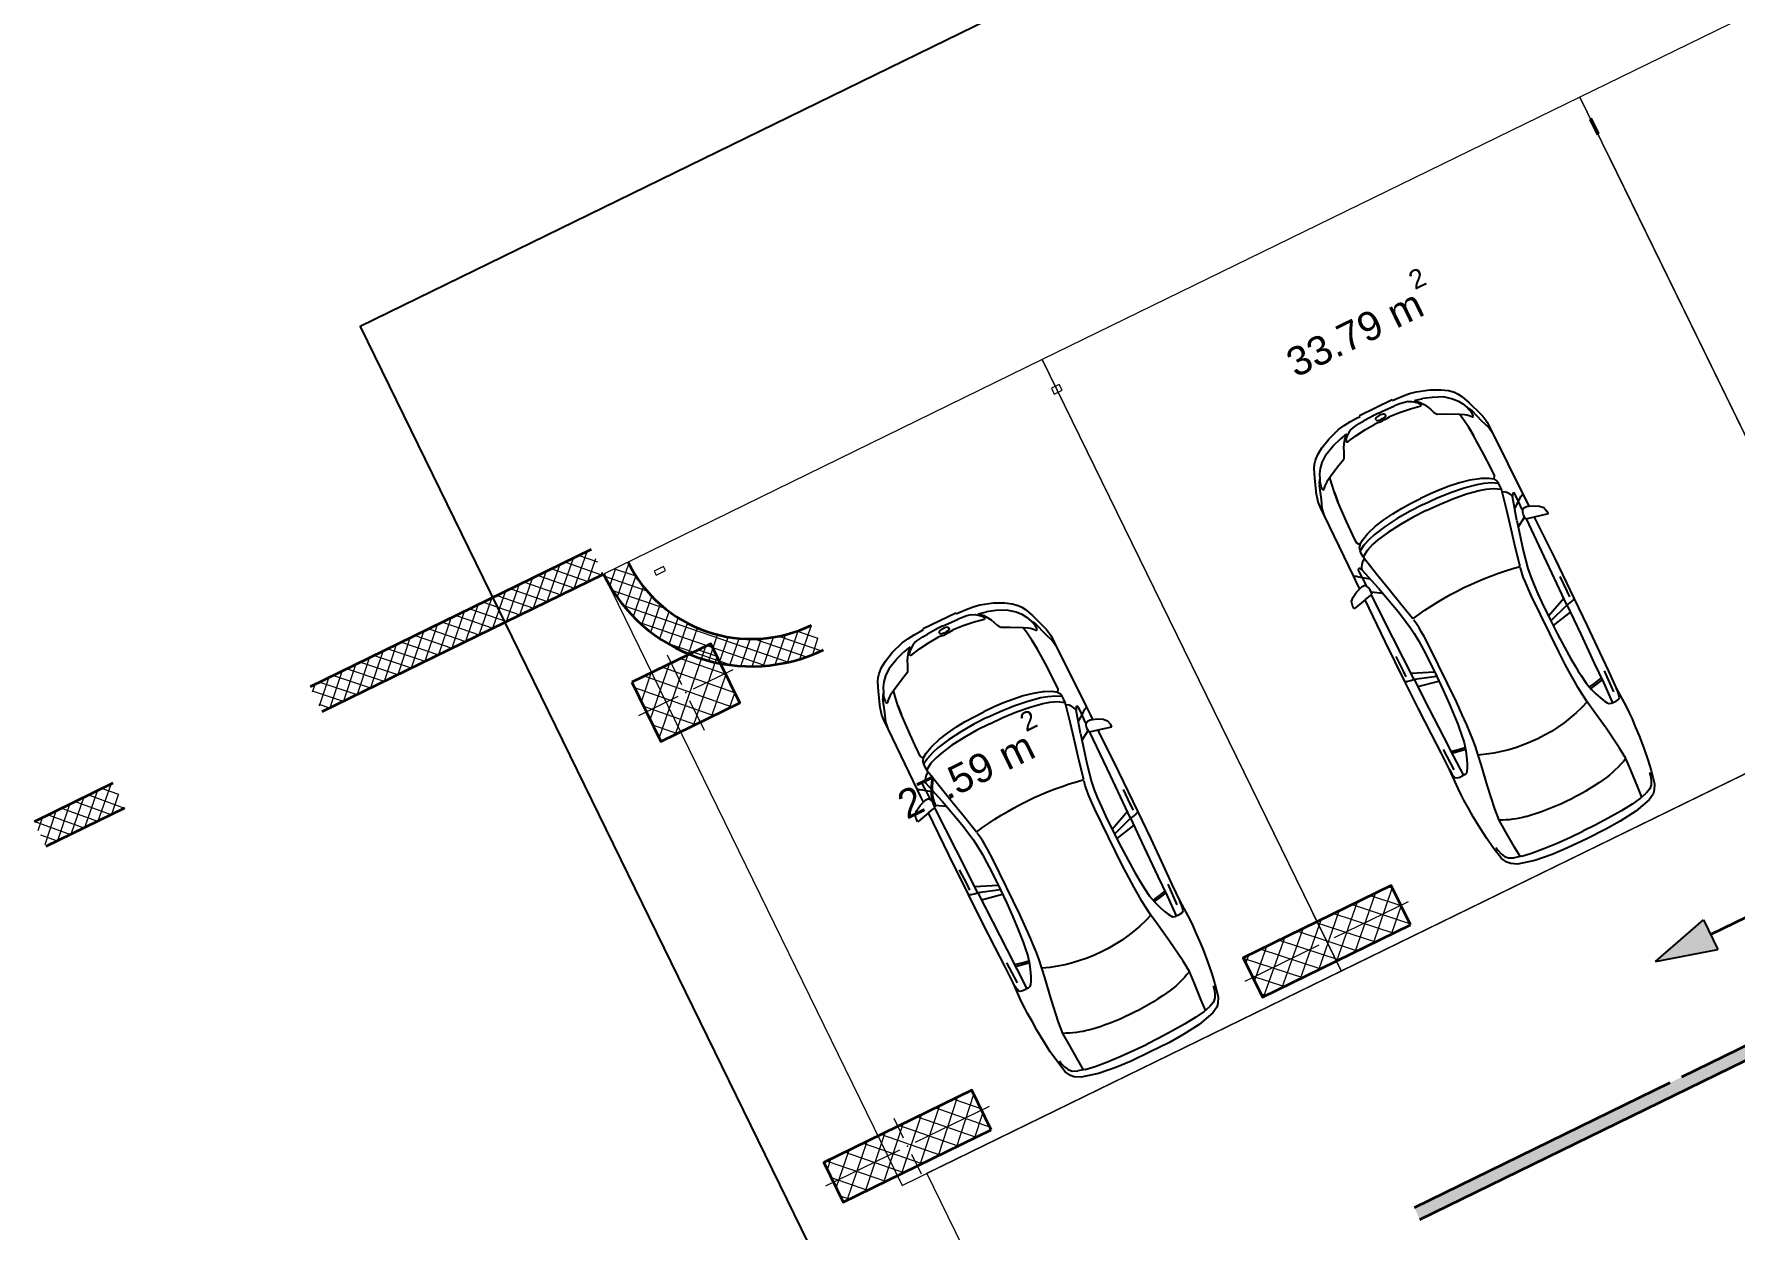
# Model space of a CAD drawing. Header units: metres. Extents: x 7511783 to 7512372, y 4692307 to 4692611.
# Drawn here: x 7512261.59 to 7512277.08, y 4692545.76 to 4692556.66 of the extents above; entities that cross this region are included whole.
import ezdxf

# ---------------------------------------------------------------- set-up
doc = ezdxf.new("R2010")
doc.units = ezdxf.units.M
doc.linetypes.add('Long Dashed', pattern=[793.7499761581423, 476.2499928474427, -317.4999833106997])
for name, color, linetype, lineweight, true_color in [('A - Fill Zone_Pen_No__156', 7, 'Continuous', 0, 0x54689e), ('A - Muret_Pen_No__102', 7, 'Continuous', 0, 0xcccccc), ('A -Polyline_Pen_No__48', 7, 'Continuous', 0, 0xa80f02), ('A -Polyline_Pen_No__8', 7, 'Continuous', 0, 0xa80f02)]:
    doc.layers.add(name, color=color, linetype=linetype, lineweight=lineweight, true_color=true_color)
for name, color, linetype, lineweight in [('A - Muret', 7, 'Continuous', 0), ('A - Muret_Pen_No__101', 252, 'Continuous', 0), ('A - Muret_Pen_No__7', 7, 'Continuous', 0), ('A - Pllaka Themel_Pen_No__42', 8, 'Continuous', 0), ('A - Shtyllat', 7, 'Continuous', 0), ('A - Shtyllat_Pen_No__1', 7, 'Continuous', 0), ('A -Polyline', 7, 'Continuous', 0), ('A -Polyline_Pen_No__42', 8, 'Continuous', 0), ('A1 - Bodrumi -1', 7, 'Continuous', 0), ('garazhat-netw-amiri - b1', 20, 'Continuous', 0), ('Interior - Furniture _Pen_No__42', 8, 'Continuous', 0), ('Structural - Bearing', 7, 'Continuous', 0), ('Structural - Bearing_Pen_No__20', 1, 'Continuous', 0), ('Structural - Bearing_Pen_No__21', 7, 'Continuous', 0)]:
    doc.layers.add(name, color=color, linetype=linetype, lineweight=lineweight)
doc.styles.add('GENERATED_STYLE_1', font='arial.ttf')
pattern_1 = [(44.99999999999999, (0, 0), (-68.94290863686237, 68.94290863686243), []), (135.0000000000002, (0, 0), (68.94290863686219, 68.94290863686261), [])]
pattern_2 = [(44.99999999999999, (0, 0), (-91.92387818248316, 91.92387818248324), []), (135.0000000000002, (0, 0), (91.92387818248291, 91.92387818248349), [])]

# ---------------------------------------------------------------- blocks, each defined once
blk = doc.blocks.new('Slab_1', base_point=(-1850.000000000003, -20500.83600967443))
at = {"layer": 'A - Pllaka Themel_Pen_No__42', "color": 8, "linetype": 'Continuous', "lineweight": 25, "flags": 128}
blk.add_lwpolyline([(-1850.000000000003, -20500.83600967443), (27400.0000000007, -20500.83534970144), (27400.0000000007, 1500), (-1000, 1500), (-999.9999999999993, -8550.830745419273), (-1850.000000000002, -8550.830745419273)], close=True, dxfattribs=at)
blk = doc.blocks.new('Wall_34', base_point=(4049.999999999995, -19000.83861859194))
at = {"layer": 'A - Muret_Pen_No__101', "linetype": 'Continuous', "lineweight": 13}
h = blk.add_hatch(dxfattribs=at)
h.set_pattern_fill('CONCRETE_BLOCK', color=252, style=0, pattern_type=2)
h.set_pattern_definition(pattern_1)
h.paths.add_polyline_path([(-1600.000000000003, -18750.83608199072), (-1600.000000000003, -19000.83609284267), (-799.9999821121047, -19000.83752410059), (-799.9999821121047, -18750.83641875729)])
h = blk.add_hatch(dxfattribs=at)
h.set_pattern_fill('CONCRETE_BLOCK', color=252, style=0, pattern_type=2)
h.set_pattern_definition(pattern_1)
h.paths.add_polyline_path([(4050.000110547347, -18750.83860774), (1200.00002051182, -18750.83734486536), (1200.00002051182, -19000.83752410059), (4050.000026355704, -19000.83861859194)])
at = {"layer": 'A - Muret_Pen_No__7', "color": 7, "linetype": 'Continuous', "lineweight": 35, "flags": 128}
for points in [[(-799.9999821121131, -18750.83647397329), (-1600.000000000003, -18750.83612022176)], [(4050.000110547347, -18750.83861859197), (1200.000020511829, -18750.83735835211)], [(-1600.000000000003, -19000.83612022178), (-799.9999977638377, -19000.83647397331)], [(1199.999965727371, -19000.83735835211), (4049.999999999995, -19000.83861859194)]]:
    blk.add_lwpolyline(points, dxfattribs=at)
blk = doc.blocks.new('Wall_35', base_point=(4324.883329782709, -23450.38604232807))
at = {"layer": 'A - Muret_Pen_No__101', "linetype": 'Continuous', "lineweight": 13}
h = blk.add_hatch(dxfattribs=at)
h.set_pattern_fill('CONCRETE_BLOCK', color=252, style=0, pattern_type=2)
h.set_pattern_definition(pattern_1)
h.paths.add_polyline_path([(4324.883329782711, -23450.38604232808, 0.4142135623730954), (5824.862731304113, -24950.40664052381), (5824.866164360312, -24700.40664054738, -0.4142135623730957), (4574.883329759136, -23450.38947538426)])
at = {"layer": 'A - Muret_Pen_No__7', "color": 7, "linetype": 'Continuous', "lineweight": 35}
for centre, radius in [((5824.883329641278, -23450.40664066525), 1499.999999999997), ((5824.883329641281, -23450.40664066523), 1250.000000000002)]:
    blk.add_arc(centre, radius, 179.9992132014769, 269.999213201477, dxfattribs=at)
blk = doc.blocks.new('Wall_36', base_point=(28500.00000000001, -19000.83534970144))
at = {"layer": 'A - Muret_Pen_No__102', "linetype": 'Continuous', "lineweight": 0, "true_color": 0xcccccc}
blk.add_hatch(color=254, dxfattribs=at).paths.add_polyline_path([(37900, -18880.83528241819), (32600.0000596047, -18880.83528241819), (32600.0000596047, -19000.83597085249), (37900, -19000.83597085249)])
at = {"layer": 'A - Muret_Pen_No__7', "color": 7, "linetype": 'Continuous', "lineweight": 35, "flags": 128}
for points in [[(35189.99999999999, -18880.83534970144), (32599.99999999999, -18880.83534970144)], [(37900, -18880.83534970144), (35309.99999999999, -18880.83534970144)], [(32600.00000000004, -19000.83534970144), (37900.00000000002, -19000.83534970144)]]:
    blk.add_lwpolyline(points, dxfattribs=at)
blk = doc.blocks.new('Column_1', base_point=(-58909.50201474628, 206624.0072372175))
at = {"layer": 'Structural - Bearing', "linetype": 'Continuous', "lineweight": 0, "true_color": 0x000000}
h = blk.add_hatch(dxfattribs=at)
h.set_pattern_fill('CONCRETE_BLOCK', color=18, style=0, pattern_type=2)
h.set_pattern_definition(pattern_2)
h.paths.add_polyline_path([(-59309.50201474628, 206924.0072372175), (-59309.50201474628, 206324.0072372175), (-58509.50201474628, 206324.0072372175), (-58509.50201474628, 206924.0072372175)])
at = {"layer": 'Structural - Bearing_Pen_No__20', "color": 1, "linetype": 'Continuous', "lineweight": 0}
for p, q in [((-58909.50201474628, 206704.0072372175), (-58909.50201474628, 207004.0072372175)), ((-58989.50201474628, 206624.0072372175), (-59389.50201474628, 206624.0072372175)), ((-58909.50201474628, 206544.0072372175), (-58909.50201474628, 206244.0072372175)), ((-58829.50201474629, 206624.0072372175), (-58429.50201474629, 206624.0072372175))]:
    blk.add_line(p, q, dxfattribs=at)
blk.add_point((-58909.50201474628, 206624.0072372175), dxfattribs=at)
at = {"layer": 'Structural - Bearing_Pen_No__21', "color": 7, "linetype": 'Continuous', "lineweight": 35, "flags": 128}
blk.add_lwpolyline([(-59309.50201474628, 206924.0072372175), (-59309.50201474628, 206324.0072372175), (-58509.50201474628, 206324.0072372175), (-58509.50201474628, 206924.0072372175)], close=True, dxfattribs=at)
blk = doc.blocks.new('Column_2', base_point=(47.50000000000143, 14980))
at = {"layer": 'A - Shtyllat_Pen_No__1', "color": 7, "linetype": 'Continuous', "lineweight": 13, "flags": 128}
blk.add_lwpolyline([(1.437738816889578e-12, 15000), (1.426636586643326e-12, 14960), (95.00000000000142, 14960), (95.00000000000144, 15000)], close=True, dxfattribs=at)
blk = doc.blocks.new('Column_3', base_point=(445.0000000000013, 14970))
at = {"layer": 'A - Shtyllat_Pen_No__1', "color": 7, "linetype": 'Continuous', "lineweight": 13, "flags": 128}
blk.add_lwpolyline([(405.0000000000013, 15000), (405.0000000000013, 14940), (485.0000000000013, 14940), (485.0000000000013, 15000)], close=True, dxfattribs=at)
blk = doc.blocks.new('Column_10', base_point=(-59109.50201474629, 182406.9408084733))
at = {"layer": 'Structural - Bearing', "linetype": 'Continuous', "lineweight": 0, "true_color": 0x000000}
h = blk.add_hatch(dxfattribs=at)
h.set_pattern_fill('CONCRETE_BLOCK', color=18, style=0, pattern_type=2)
h.set_pattern_definition(pattern_2)
h.paths.add_polyline_path([(-58359.50201474629, 182206.9408084733), (-58359.50201474629, 182606.9408084733), (-59859.50201474629, 182606.9408084733), (-59859.50201474629, 182206.9408084733)])
at = {"layer": 'Structural - Bearing_Pen_No__20', "color": 1, "linetype": 'Continuous', "lineweight": 0}
for p, q in [((-59109.50201474629, 182486.9408084733), (-59109.50201474629, 182686.9408084733)), ((-59189.50201474628, 182406.9408084733), (-59939.50201474628, 182406.9408084733)), ((-59029.50201474629, 182406.9408084733), (-58279.50201474629, 182406.9408084733)), ((-59109.50201474629, 182326.9408084733), (-59109.50201474629, 182126.9408084733))]:
    blk.add_line(p, q, dxfattribs=at)
blk.add_point((-59109.50201474629, 182406.9408084733), dxfattribs=at)
at = {"layer": 'Structural - Bearing_Pen_No__21', "color": 7, "linetype": 'Continuous', "lineweight": 35, "flags": 128}
blk.add_lwpolyline([(-58359.50201474629, 182206.9408084733), (-58359.50201474629, 182606.9408084733), (-59859.50201474629, 182606.9408084733), (-59859.50201474629, 182206.9408084733)], close=True, dxfattribs=at)
blk = doc.blocks.new('Column_12', base_point=(-63790.96833503789, 182406.9408084733))
at = {"layer": 'Structural - Bearing', "linetype": 'Continuous', "lineweight": 0, "true_color": 0x000000}
h = blk.add_hatch(dxfattribs=at)
h.set_pattern_fill('CONCRETE_BLOCK', color=18, style=0, pattern_type=2)
h.set_pattern_definition(pattern_2)
h.paths.add_polyline_path([(-63040.96833503789, 182206.9408084733), (-63040.96833503789, 182606.9408084733), (-64540.96833503789, 182606.9408084733), (-64540.96833503789, 182206.9408084733)])
at = {"layer": 'Structural - Bearing_Pen_No__20', "color": 1, "linetype": 'Continuous', "lineweight": 0}
for p, q in [((-63790.96833503789, 182486.9408084733), (-63790.96833503789, 182686.9408084733)), ((-63870.96833503788, 182406.9408084733), (-64620.96833503788, 182406.9408084733)), ((-63710.96833503789, 182406.9408084733), (-62960.96833503789, 182406.9408084733)), ((-63790.96833503789, 182326.9408084733), (-63790.96833503789, 182126.9408084733))]:
    blk.add_line(p, q, dxfattribs=at)
blk.add_point((-63790.96833503789, 182406.9408084733), dxfattribs=at)
at = {"layer": 'Structural - Bearing_Pen_No__21', "color": 7, "linetype": 'Continuous', "lineweight": 35, "flags": 128}
blk.add_lwpolyline([(-63040.96833503789, 182206.9408084733), (-63040.96833503789, 182606.9408084733), (-64540.96833503789, 182606.9408084733), (-64540.96833503789, 182206.9408084733)], close=True, dxfattribs=at)
blk = doc.blocks.new('Column_88', base_point=(1347.500000000002, 14455))
at = {"layer": 'A - Shtyllat_Pen_No__1', "color": 7, "linetype": 'Continuous', "lineweight": 13, "flags": 128}
blk.add_lwpolyline([(1335.000000000002, 14380), (1360.000000000002, 14380), (1360.000000000002, 14530), (1335.000000000002, 14530)], close=True, dxfattribs=at)
blk = doc.blocks.new('Car 05 22')
at = {"layer": 'Interior - Furniture _Pen_No__42', "color": 8, "linetype": 'Continuous', "lineweight": 25}
for p, q in [((1961.117547741, 983.2211582230001), (1928.938242309, 983.2211582230001)), ((1928.938242309, 983.2211582230001), (1957.843908175, 858.0544967500001)), ((1996.903176747, 974.9060932166), (1961.117547741, 983.2211582230001)), ((2026.89661068, 945.007687052), (1996.903176747, 974.9060932166)), ((2054.5732194, 897.577022836), (2026.89661068, 945.007687052)), ((-706.3378894982, 775.7872218095), (-757.6903274910002, 747.022066986)), ((-585.227090103, 801.027979058), (-706.3378894982, 775.7872218095)), ((-594.8871138119998, 778.489558035), (-626.571782751, 772.4860242179999)), ((-483.1389679684001, 817.2581826864), (-585.227090103, 801.027979058)), ((-372.3345973750002, 830.2299334650002), (-483.1389679684001, 817.2581826864)), ((-251.752794228, 841.0437339470001), (-372.3345973750002, 830.2299334650002)), ((-168.2198443133, 844.6061713611999), (-251.752794228, 841.0437339470001)), ((-78.35772569479998, 850.6357850930001), (-168.2198443133, 844.6061713611999)), ((-24.036324899, 852.2918850640001), (-78.35772569479998, 850.6357850930001)), ((40.3182760438, 852.333685063), (-24.036324899, 852.2918850640001)), ((230.8030912739, 845.5192631063), (40.3182760438, 852.333685063)), ((124.560977278, 791.396786131), (129.0398444, 820.468777931)), ((125.693926866, 743.8968737240001), (124.560977278, 791.396786131)), ((129.0398444, 820.468777931), (138.8862428820001, 832.3883788069999)), ((138.8862428820001, 832.3883788069999), (165.168377873, 840.2758852750001)), ((165.168377873, 840.2758852750001), (194.733578306, 844.324685204)), ((194.733578306, 844.324685204), (230.803091274, 845.519263106)), ((210.873013229, 809.231738788), (418.0703055720001, 816.1926024380002)), ((400.0158099590001, 847.5968063790001), (230.8030912739, 845.5192631063)), ((590.7241636140001, 851.6786068920002), (400.0158099590001, 847.5968063790001)), ((856.5325990199999, 856.1697074550001), (590.7241636140001, 851.6786068920002)), ((1129.8609284, 858.5331077519999), (856.5325990199999, 856.1697074550001)), ((1173.32542975, 774.8950612010001), (1090.33970038, 577.8925306800002)), ((1115.14443198, 808.9482015290001), (1108.59023357, 773.98329714)), ((1108.59023357, 773.98329714), (1537.61805657, 780.0259473990001)), ((1119.51383092, 833.267204581), (1115.14443198, 808.9482015290001)), ((1120.16623076, 836.3248049650001), (1119.51383092, 833.267204581)), ((1120.69723063, 838.160005195), (1120.16623076, 836.3248049650001)), ((1129.8609284, 858.5331077519999), (1120.69723063, 838.160005195)), ((1536.1071561, 860.3802508980001), (1129.8609284, 858.5331077519999)), ((1162.63563846, 830.4777734580001), (1220.13025657, 829.0713745190002)), ((1220.13025657, 829.0713745190002), (1369.65750367, 831.4890726950001)), ((1957.843908175, 858.0544967500001), (1536.1071561, 860.3802508980001)), ((1537.61805657, 780.0256115210001), (1974.99295641, 786.0764425990001)), ((1939.15395607, 686.22492547), (1995.917261, 777.427813481)), ((1957.84390817, 858.0544967500001), (1977.22141076, 777.427813481)), ((1977.22141076, 777.427813481), (2019.59119012, 777.427813481)), ((2019.59119012, 777.427813481), (2044.48611622, 783.069509224)), ((2044.48611622, 783.069509224), (2063.35562216, 792.2740022800001)), ((2067.91700908, 857.6794056350002), (2054.5732194, 897.577022836)), ((2063.35562216, 792.2740022800001), (2070.42572439, 799.8521965630001)), ((2068.68333559, 787.696981005), (2065.39356605, 794.4584027669999)), ((2119.91703998, 857.4374531180001), (2067.91700908, 857.6794056350002)), ((2075.28112592, 835.6608695470001), (2067.91700908, 857.6794056350002)), ((2068.68333559, 787.696981005), (2148.02030692, 790.4828861469999)), ((2070.42572439, 799.8521965630001), (2075.2191259, 809.398389361)), ((2075.2191259, 809.398389361), (2075.28112592, 835.6608695470001)), ((2106.51930118, 732.1586113790001), (2148.02030692, 790.4828861469999)), ((2193.165590015, 856.4504063259001), (2119.91703998, 857.4374531180001)), ((2148.02030692, 790.4828861469999), (2166.81146925, 813.8145374840001)), ((2148.02030692, 790.4828861469999), (2205.61920777, 792.204186117)), ((2166.81146925, 813.8145374840001), (2182.27381684, 834.0818412380002)), ((2182.27381684, 834.0818412380002), (2193.16559002, 856.4504063260001)), ((2808.01466132, 852.5547640039999), (2193.165590015, 856.4504063259001)), ((2205.61920777, 792.204186117), (2227.21980808, 791.0038861380001)), ((2227.21980808, 791.0038861380001), (2232.61990816, 790.0299861550001)), ((2232.61990816, 790.0299861550001), (2237.93539134, 787.287122525)), ((2238.46067648, 776.864360243), (2234.36910819, 773.9630864369999)), ((2240.81890828, 784.0391862600001), (2237.93539134, 787.287122525)), ((2238.46067648, 776.864360243), (2240.85090828, 780.520986322)), ((2240.85090828, 780.520986322), (2240.81890828, 784.0391862600001)), ((2855.7113639, 852.6327640009999), (2808.01466132, 852.5547640039999)), ((2808.01466132, 852.5547640039999), (2876.86636504, 843.3172643940001)), ((2891.44016583, 852.528764005), (2855.7113639, 852.6327640009999)), ((2876.86636504, 843.3172643940001), (2954.16376923, 813.731165643)), ((2922.51356751, 852.0343640259999), (2891.44016583, 852.528764005)), ((2904.11849592, 832.8863289209999), (2905.06820589, 832.837990116)), ((2945.17226874, 849.4061641369999), (2922.51356751, 852.0343640259999)), ((2989.61447115, 839.6482645490003), (2945.17226874, 849.4061641369999)), ((2954.16376923, 813.731165643), (3075.78877375, 774.6896785450001)), ((3013.55027244, 833.064864827), (2989.61447115, 839.6482645490003)), ((3154.26138006, 782.5577669589999), (3013.55027244, 833.064864827)), ((3100.48402088, 763.1120866269999), (3075.78877375, 774.6896785450001)), ((3235.883818752, 747.6101556219), (3154.26138006, 782.5577669589999)), ((-815.0478655078001, 667.7598955197003), (-855.0523550635, 511.0116477078998)), ((-784.8200333720001, 721.8124613509999), (-815.0478655078001, 667.7598955197003)), ((-757.6903274910002, 747.022066986), (-784.8200333720001, 721.8124613509999)), ((-768.27197925, 602.2788720830002), (-750.5770825730001, 669.7773949330001)), ((-764.3441764490001, 617.261773195), (-665.7281459970001, 623.9546285630003)), ((-729.425104913, 716.3992494200002), (-750.5770825730001, 669.7773949330001)), ((-701.0941271610001, 743.2591195180001), (-729.425104913, 716.3992494200002)), ((-664.8727541800001, 760.961322365), (-701.0941271610001, 743.2591195180001)), ((-665.7281459970001, 623.9546285630003), (-500.877431885, 634.180288886)), ((-626.571782751, 772.4860242179999), (-664.8727541800001, 760.961322365)), ((-500.877431885, 634.180288886), (-383.0238853850001, 641.9613403830001)), ((-383.0238853850001, 641.9613403830001), (-274.2208861730001, 631.3184000780001)), ((-274.2208861730001, 631.3184000780001), (-56.40485420300001, 600.536895199)), ((327.3887276080001, 761.9208956260001), (125.394377448, 756.455747737)), ((132.4291391170001, 722.8048827370001), (125.693926866, 743.8968737240001)), ((146.670770152, 710.6062742990001), (132.4291391170001, 722.8048827370001)), ((171.252864179, 696.6287725440002), (146.670770152, 710.6062742990001)), ((212.566754139, 676.5412700230003), (171.252864179, 696.6287725440002)), ((266.3151410770001, 654.566867265), (212.566754139, 676.5412700230003)), ((319.490328155, 636.426864989), (266.3151410770001, 654.566867265)), ((392.7088835140001, 617.8124267930001), (319.490328155, 636.426864989)), ((521.950780327, 764.672895972), (327.3887276080001, 761.9208956260001)), ((339.1227247570001, 683.1192857359999), (329.5580559370001, 633.867334886)), ((355.2943663540001, 762.315609428), (339.1227247570001, 683.1192857359999)), ((357.2289958010001, 683.375391506), (346.76505809, 629.492778784)), ((373.4006373970001, 762.571715197), (357.2289958010001, 683.375391506)), ((813.6270094460001, 769.327996556), (521.950780327, 764.672895972)), ((1108.59023357, 773.98329714), (813.6270094460001, 769.327996556)), ((1036.25651944, 772.8416796290002), (996.5002997029999, 578.7916468290002)), ((1041.96657906, 578.0240872360001), (1107.56627095, 773.967136299)), ((1730.35620914, 633.8338533080002), (1562.00595611, 600.5964783840001)), ((2000.39650233, 701.5917706940002), (1730.35620914, 633.8338533080002)), ((1779.61280153, 581.7538898049999), (1952.84760406, 621.338789111)), ((1952.84760406, 621.338789111), (2122.04550654, 659.9572884350001)), ((2000.39650233, 701.5917706940002), (2213.53100788, 762.9814866290001)), ((2122.04550654, 659.9572884350001), (2293.79610906, 697.650987774)), ((2226.59190807, 769.8777067159999), (2213.53100788, 762.9814866290001)), ((2213.53100788, 762.9814866290001), (2238.34670825, 752.240186817)), ((2234.36910819, 773.9630864369999), (2226.59190807, 769.8828865080001)), ((2238.34670825, 752.240186817), (2258.53170854, 739.7174870370001)), ((2258.53170854, 739.7174870370001), (2269.0398087, 731.086787188)), ((2269.0398087, 731.086787188), (2278.83550884, 721.9650873480001)), ((2278.83550884, 721.9650873480001), (2293.79610906, 697.650987774)), ((2293.79610906, 697.650987774), (2317.1870094, 700.7385877199999)), ((2293.79610906, 697.6386630720001), (2293.79610906, 697.650987774)), ((2317.1870094, 700.7385877199999), (2345.74280982, 702.7498876850002)), ((2355.13419975, 639.912801441), (2317.1870094, 700.7385877199999)), ((2345.74280982, 702.7498876850002), (2378.92931031, 702.0184876970001)), ((2379.77420337, 575.387091212), (2355.13301598, 639.9159014410001)), ((2410.10490185, 649.1086815510001), (2378.92931031, 702.0184876970001)), ((2378.92931031, 702.0184876970001), (2410.57231077, 694.202887834)), ((2436.02871163, 583.2244924540001), (2410.10490185, 649.1086815510001)), ((2410.57231077, 694.202887834), (2410.58631694, 694.1782473540002)), ((2428.73881104, 681.706188053), (2410.57231077, 694.202887834)), ((2428.73881104, 681.706188053), (2457.25830016, 700.0355353230001)), ((2428.77597173, 681.7007453250001), (2428.73881104, 681.706188053)), ((2428.77597173, 681.7007453250001), (2456.66545813, 639.8418234830003)), ((2456.66545813, 639.8418234830003), (2487.23639187, 574.2621729599999)), ((2457.25830016, 700.0355353230001), (2535.4819126, 697.9905877680001)), ((2535.4226126, 697.9916562040003), (2673.21491462, 695.5089878119999)), ((2535.46586986, 697.9894090810001), (2535.4819126, 697.988971943)), ((2673.21491462, 695.5089878119999), (2787.200816290001, 691.4809878819999)), ((2787.200816290001, 691.4809878819999), (2868.41581748, 687.223087957)), ((2868.39588233, 687.2248867100001), (2959.72331881, 678.984388101)), ((2959.72331881, 678.984388101), (2868.41581748, 687.1969879569999)), ((2959.72331881, 678.984388101), (3047.2313201, 666.2002883250001)), ((3022.47491973, 758.305686711), (3023.66221975, 762.4851866380001)), ((3024.49924208, 753.7186598590001), (3022.47491973, 758.305686711)), ((3023.66221975, 762.4851866380001), (3034.64521991, 765.0503865930001)), ((3037.91041996, 743.452886971), (3024.49924208, 753.7186598590001)), ((3034.64521991, 765.0503865930001), (3046.93432009, 763.817386614)), ((3050.61522015, 730.6688871950001), (3037.91041996, 743.452886971)), ((3046.93432009, 763.817386614), (3060.9451203, 762.9292866300001)), ((3047.20992906, 666.2041971140002), (3100.00912087, 656.556188494)), ((3064.50712035, 714.6457874760001), (3050.61522015, 730.6688871950001)), ((3060.9451203, 762.9292866300001), (3089.85712072, 757.3861867269999)), ((3076.97452053, 697.807687771), (3064.50712035, 714.6457874760001)), ((3100.00912087, 656.556188494), (3076.97452053, 697.807687771)), ((3089.85712072, 757.3861867269999), (3108.43932099, 751.4304868319999)), ((3152.92075342, 553.873393456), (3100.00912087, 656.556188494)), ((3114.13862108, 753.311186799), (3100.48402088, 763.1120866269999)), ((3108.43932099, 751.4304868319999), (3122.8656212, 746.435986919)), ((3122.8656212, 746.435986919), (3114.13862108, 753.311186799)), ((3170.0706946, 726.5554905960001), (3122.8656212, 746.435986919)), ((3211.69204952, 701.0151137130001), (3170.0706946, 726.5554905960001)), ((3254.25934432, 663.1775183300001), (3211.69204952, 701.0151137130001)), ((3269.07948628, 728.3294692490001), (3235.883818752, 747.6101556219)), ((3301.86726379, 602.8090087200001), (3254.25934432, 663.1775183300001)), ((3298.56678787, 705.6390702070001), (3269.07948628, 728.3294692490001)), ((3337.33388997, 663.380671991), (3298.56678787, 705.6390702070001)), ((3374.49419199, 603.583974516), (3337.33388997, 663.380671991)), ((-855.0523550635, 511.0116477078998), (-874.6778528530002, 344.9579771100001)), ((-782.7621654889999, 510.0273763590001), (-794.5333543099999, 390.6265818930001)), ((-768.27197925, 602.2788720830002), (-782.764796709, 510.0106247469999)), ((-56.40485420300001, 600.536895199), (145.941775497, 566.5900898169999)), ((145.941775497, 566.5900898169999), (233.261172115, 552.312592089)), ((233.261172115, 552.312592089), (315.3092800730001, 541.359190513)), ((315.2936019620001, 541.3606176840001), (384.2945810830001, 535.0794906230002)), ((384.2815104790001, 535.0803623180001), (454.174320738, 530.4191213629999)), ((474.8166917820001, 607.105387857), (392.7088835140001, 617.8124267930001)), ((454.170282107, 530.4193907049998), (526.242583163, 526.2868907769998)), ((521.3449804749999, 601.6186871690002), (474.8166917820001, 607.105387857)), ((569.993568652, 596.838186569), (521.3449804749999, 601.6186871690002)), ((526.2331313149999, 526.287307384), (627.7018846490002, 521.814890855)), ((652.59274858, 590.9845858339999), (569.993568652, 596.838186569)), ((627.6985462070002, 521.8149872519999), (756.75876515, 518.0884218199999)), ((772.8388193580001, 584.9903850819999), (652.59274858, 590.9845858339999)), ((756.75876515, 518.0884218199999), (1322.62824821, 518.052230308)), ((907.266686691, 580.298084493), (772.8388193580001, 584.9903850819999)), ((1041.96657906, 578.0240872360001), (907.266686691, 580.298084493)), ((1227.79815085, 577.518695794), (1041.96657906, 578.0240872360001)), ((1316.09897866, 580.475793563), (1227.79815085, 577.518695794)), ((1403.02450604, 584.4121905939999), (1316.09897866, 580.475793563)), ((1322.62824821, 518.052230308), (1420.49779626, 521.6528908580001)), ((1483.8761315, 590.1361862749999), (1403.02450604, 584.4121905939999)), ((1420.49066257, 521.652523245), (1466.64156934, 524.030772681)), ((1466.62639694, 524.029990817), (1510.87647584, 527.594696836)), ((1562.00595611, 600.5964783840001), (1483.8761315, 590.1361862749999)), ((1510.85529759, 527.5929907539999), (1554.25309822, 533.0576906580002)), ((1554.25309822, 533.0576906580002), (1596.82961355, 540.969674969)), ((1597.28918852, 541.1774857889999), (1596.65116701, 540.8889849259999)), ((1610.72419049, 544.0665862469999), (1779.61280153, 581.7538898049999)), ((2397.33410595, 514.2584815219999), (2379.77250853, 575.3929912130001)), ((2419.31580918, 395.73626267), (2397.33316008, 514.2635815229999)), ((2453.63941421, 521.616582688), (2436.02871163, 583.2244924540001)), ((2477.61661773, 401.0764635800001), (2453.63941421, 521.616582688)), ((2487.23639187, 574.2621729599999), (2491.79934275, 562.0052962960002)), ((2491.79994982, 562.0052962960002), (2517.90263133, 477.034766618)), ((2517.90263133, 477.034766618), (2537.54372273, 384.081034151)), ((3189.62073735, 475.569766106), (3152.92075342, 553.873393456)), ((3199.39883308, 466.7584630290001), (3189.62073735, 475.569766106)), ((3220.69886845, 454.3885401880001), (3199.39883308, 466.7584630290001)), ((3301.86726379, 602.8090087200001), (3346.01551313, 501.42179807)), ((3346.01551313, 501.42179807), (3374.29746586, 419.557472908)), ((3418.40079436, 512.743978351), (3374.49419199, 603.583974516)), ((3457.47689648, 393.098483403), (3418.40079436, 512.743978351)), ((-874.6778528530002, 344.9579771100001), (-882.9440546450002, 194.680643518)), ((-794.5333543099999, 390.6265818930001), (-802.432846809, 258.715288008)), ((2433.73206705, 266.091642182), (2419.31580918, 395.73626267)), ((2493.88922012, 269.050242651), (2477.61661773, 401.0764635800001)), ((2537.54372273, 384.081034151), (2551.45611664, 285.6281997640001)), ((3256.10680826, 439.241753418), (3220.67662376, 454.401458713)), ((3288.39019413, 425.101248479), (3256.10680826, 439.241753418)), ((3319.36158057, 408.4128426500001), (3288.39019413, 425.101248479)), ((3353.46269085, 384.251283776), (3319.36158057, 408.4128426500001)), ((3321.23357975, 370.497229407), (3320.99727986, 362.132926485)), ((3320.99727986, 362.132926485), (3338.31527228, 276.8564967000001)), ((3324.65427826, 377.297531782), (3321.23357975, 370.497229407)), ((3328.30797666, 379.591332583), (3324.65427826, 377.297531782)), ((3338.46837221, 379.452332535), (3328.30797666, 379.591332583)), ((3363.6407612, 357.8117249760001), (3338.46837221, 379.452332535)), ((3377.18239213, 359.973484801), (3353.46269085, 384.251283776)), ((3396.66521323, 315.8049103040001), (3363.6407612, 357.8117249760001)), ((3391.09039087, 344.247647689), (3374.29746586, 419.557472908)), ((3391.09039087, 344.247647689), (3377.18239213, 359.973484801)), ((3408.0703938, 289.3779877820002), (3396.66521323, 315.8049103040001)), ((3468.34279707, 330.9338860280001), (3457.47689648, 393.098483403)), ((3474.4914974, 263.721088865), (3468.34279707, 330.9338860280001)), ((-882.9440546450002, 194.680643518), (-885.376707689, 0)), ((-802.432846809, 258.715288008), (-806.813142649, 124.936494209)), ((2441.61713002, 131.955220918), (2433.73181129, 266.093942182)), ((2503.10292147, 133.173421111), (2493.88922012, 269.050242651)), ((2551.45611664, 285.6281997640001), (2559.71041303, 193.693567653)), ((2559.71041303, 193.693567653), (2564.38081099, 101.185635342)), ((3338.31527228, 276.8564967000001), (3351.88296634, 172.661960307)), ((3351.88296634, 172.661960307), (3358.34376351, 75.87012649980001)), ((3408.0703938, 289.3779877820002), (3413.77629411, 267.259988716)), ((3413.77548775, 267.2641933500001), (3418.45445829, 242.866384828)), ((3418.45219437, 242.878189745), (3424.04489467, 200.723791525)), ((3424.04489467, 200.723791525), (3427.72848251, 152.023715234)), ((3478.33319761, 199.9171915590001), (3474.4914974, 263.721088865)), ((3479.35651311, 164.9481933352), (3478.33319761, 199.9171915590001)), ((3489.51959821, 164.9481933352), (3479.35651311, 164.9481933352)), ((3489.51959821, -164.9481933352), (3489.51959821, 164.9481933352)), ((-885.376707689, 0), (-882.9440546450002, -194.680643518)), ((-806.813142649, 124.936494209), (-808.0470753050001, 0)), ((-806.813142649, -124.936494209), (-808.0470753050001, 1.476718538480001e-13)), ((2444.0197128, -0.02730000432770001), (2441.61701245, 131.957220918)), ((2444.0197128, 0.02730000432710001), (2441.61701245, -131.957220918)), ((2506.01959488, -3.859767548100002e-13), (2503.10292147, 133.173421111)), ((2564.38081099, 101.185635342), (2566.01761027, -0.006100002130650002)), ((2564.38081099, -101.185635342), (2566.01761027, 0.006100002129970001)), ((3353.95786543, 27.8932505984), (3358.34376351, 75.87012649980001)), ((3353.95786543, 27.8932505984), (3353.95786543, -0.7649002671629999)), ((3353.95786543, -27.8932505984), (3353.95786543, 0.7649002671619999)), ((3370.89075802, 11.7411041009), (3370.32315827, -0.7649002671629999)), ((3370.89075802, -11.7411041009), (3370.32315827, 0.7649002671619999)), ((3372.49235732, 23.6550082622), (3370.89075802, 11.7411041009)), ((3376.26728506, 38.993950924), (3372.49235732, 23.6550082622)), ((3381.98685317, 46.5714162664), (3376.26728506, 38.993950924)), ((3386.21005132, 48.3522168884), (3381.98685317, 46.5714162664)), ((3386.21005132, 48.3522168884), (3394.28954778, 48.3522168884)), ((3398.51284593, 46.5714162664), (3394.28954778, 48.3522168884)), ((3404.23226311, 38.99375151340001), (3398.51284593, 46.5714162664)), ((3404.23226311, 38.99375151340001), (3408.00714178, 23.6550082622)), ((3408.00714178, 23.6550082622), (3409.76654101, 8.055102813469999)), ((3409.76654101, 8.055102813469999), (3409.76654101, -4.961309141290002e-13)), ((3432.36383112, 39.98011396419999), (3427.72848251, 152.023715234)), ((3431.76949509, 57.3729975776), (3431.76949509, 56.7710829698)), ((3432.04453126, -0.0109000038072), (3432.36383112, 39.98011396419999)), ((3432.04453126, 0.0109000038063), (3432.36383112, -39.98011396419999)), ((-802.432846809, -258.715288008), (-806.813142649, -124.936494209)), ((2441.61713002, -131.955220918), (2433.73181129, -266.093942182)), ((2503.10292147, -133.173421111), (2493.88922012, -269.050242651)), ((2506.01959488, -2.780368116010001e-13), (2503.10292147, -133.173421111)), ((2559.71041303, -193.693567653), (2564.38081099, -101.185635342)), ((3351.88296634, -172.661960307), (3358.34376351, -75.87012649980001)), ((3353.95786543, -27.8932505984), (3358.34376351, -75.87012649980001)), ((3372.49235732, -23.6550082622), (3370.89075802, -11.7411041009)), ((3376.26728506, -38.993950924), (3372.49235732, -23.6550082622)), ((3381.98685317, -46.5714162664), (3376.26728506, -38.993950924)), ((3386.21005132, -48.3522168884), (3381.98685317, -46.5714162664)), ((3386.21005132, -48.3522168884), (3394.28954778, -48.3522168884)), ((3398.51284593, -46.5714162664), (3394.28954778, -48.3522168884)), ((3404.23226311, -38.99375151340001), (3398.51284593, -46.5714162664)), ((3404.23226311, -38.99375151340001), (3408.00714178, -23.6550082622)), ((3408.00714178, -23.6550082622), (3409.76654101, -8.055102813469999)), ((3409.76654101, -8.055102813469999), (3409.76654101, -3.892295027780001e-13)), ((3424.04489467, -200.723791525), (3427.72848251, -152.023715234)), ((3432.36383112, -39.98011396419999), (3427.72848251, -152.023715234)), ((3431.76949509, -57.3729975776), (3431.76949509, -56.7710829698)), ((-882.9440546450002, -194.680643518), (-874.6778528530002, -344.9579771100001)), ((-794.5333543099999, -390.6265818930001), (-802.432846809, -258.715288008)), ((2433.73206705, -266.091642182), (2419.31580918, -395.73626267)), ((2493.88922012, -269.050242651), (2477.61661773, -401.0764635800001)), ((2537.54372273, -384.081034151), (2551.45611664, -285.6281997640001)), ((2551.45611664, -285.6281997640001), (2559.71041303, -193.693567653)), ((3320.99727986, -362.132926485), (3338.31527228, -276.8564967000001)), ((3338.31527228, -276.8564967000001), (3351.88296634, -172.661960307)), ((3408.0703938, -289.3779877820002), (3396.66521323, -315.8049103040001)), ((3408.0703938, -289.3779877820002), (3413.77629411, -267.259988716)), ((3413.77548775, -267.2641933500001), (3418.45445829, -242.866384828)), ((3418.45219437, -242.878189745), (3424.04489467, -200.723791525)), ((3468.34279707, -330.9338860280001), (3474.4914974, -263.721088865)), ((3474.4914974, -263.721088865), (3478.33319761, -199.9171915590001)), ((3478.33319761, -199.9171915590001), (3479.35651311, -164.9481933352)), ((3479.35651311, -164.9481933352), (3489.51959821, -164.9481933352)), ((-874.6778528530002, -344.9579771100001), (-855.0523550635, -511.0116477078998)), ((-782.7621654889999, -510.0273763590001), (-794.5333543099999, -390.6265818930001)), ((2419.31580918, -395.73626267), (2397.33316008, -514.2635815229999)), ((2477.61661773, -401.0764635800001), (2453.63941421, -521.616582688)), ((2517.90263133, -477.034766618), (2537.54372273, -384.081034151)), ((3220.69886845, -454.3885401880001), (3199.39883308, -466.7584630290001)), ((3256.10680826, -439.241753418), (3220.67662376, -454.401458713)), ((3288.39019413, -425.101248479), (3256.10680826, -439.241753418)), ((3319.36158057, -408.4128426500001), (3288.39019413, -425.101248479)), ((3353.46269085, -384.251283776), (3319.36158057, -408.4128426500001)), ((3321.23357975, -370.497229407), (3320.99727986, -362.132926485)), ((3324.65427826, -377.297531782), (3321.23357975, -370.497229407)), ((3328.30797666, -379.591332583), (3324.65427826, -377.297531782)), ((3338.46837221, -379.452332535), (3328.30797666, -379.591332583)), ((3363.6407612, -357.8117249760001), (3338.46837221, -379.452332535)), ((3346.01551313, -501.42179807), (3374.29746586, -419.557472908)), ((3377.18239213, -359.973484801), (3353.46269085, -384.251283776)), ((3396.66521323, -315.8049103040001), (3363.6407612, -357.8117249760001)), ((3391.09039087, -344.247647689), (3374.29746586, -419.557472908)), ((3391.09039087, -344.247647689), (3377.18239213, -359.973484801)), ((3418.40079436, -512.743978351), (3457.47689648, -393.098483403)), ((3457.47689648, -393.098483403), (3468.34279707, -330.9338860280001)), ((-855.0523550635, -511.0116477078998), (-815.0478655078001, -667.7598955197003)), ((-768.27197925, -602.2788720830002), (-782.764796709, -510.0106247469999)), ((-768.27197925, -602.2788720830002), (-750.5770825730001, -669.7773949330001)), ((-764.3441764490001, -617.261773195), (-665.7281459970001, -623.9546285630003)), ((-274.2208861730001, -631.3184000780001), (-56.40485420300001, -600.536895199)), ((-56.40485420300001, -600.536895199), (145.941775497, -566.5900898169999)), ((145.941775497, -566.5900898169999), (233.261172115, -552.312592089)), ((233.261172115, -552.312592089), (315.3092800730001, -541.359190513)), ((315.2936019620001, -541.3606176840001), (384.2945810830001, -535.0794906230002)), ((392.7088835140001, -617.8124267930001), (319.490328155, -636.426864989)), ((384.2815104790001, -535.0803623180001), (454.174320738, -530.4191213629999)), ((474.8166917820001, -607.105387857), (392.7088835140001, -617.8124267930001)), ((454.170282107, -530.4193907049998), (526.242583163, -526.2868907769998)), ((521.3449804749999, -601.6186871690002), (474.8166917820001, -607.105387857)), ((569.993568652, -596.838186569), (521.3449804749999, -601.6186871690002)), ((526.2331313149999, -526.287307384), (627.7018846490002, -521.814890855)), ((652.59274858, -590.9845858339999), (569.993568652, -596.838186569)), ((627.6985462070002, -521.8149872519999), (756.75876515, -518.0884218199999)), ((772.8388193580001, -584.9903850819999), (652.59274858, -590.9845858339999)), ((756.75876515, -518.0884218199999), (1322.62824821, -518.052230308)), ((907.266686691, -580.298084493), (772.8388193580001, -584.9903850819999)), ((1041.96657906, -578.0240872360001), (907.266686691, -580.298084493)), ((1036.25651944, -772.8416796290002), (996.5002997029999, -578.7916468290002)), ((1227.79815085, -577.518695794), (1041.96657906, -578.0240872360001)), ((1041.96657906, -578.0240872360001), (1107.56627095, -773.967136299)), ((1173.32542975, -774.8950612010001), (1090.33970038, -577.8925306800002)), ((1316.09897866, -580.475793563), (1227.79815085, -577.518695794)), ((1403.02450604, -584.4121905939999), (1316.09897866, -580.475793563)), ((1322.62824821, -518.052230308), (1420.49779626, -521.6528908580001)), ((1483.8761315, -590.1361862749999), (1403.02450604, -584.4121905939999)), ((1420.49066257, -521.652523245), (1466.64156934, -524.030772681)), ((1466.62639694, -524.029990817), (1510.87647584, -527.594696836)), ((1562.00595611, -600.5964783840001), (1483.8761315, -590.1361862749999)), ((1510.85529759, -527.5929907539999), (1554.25309822, -533.0576906580002)), ((1554.25309822, -533.0576906580002), (1596.82961355, -540.969674969)), ((1730.35620914, -633.8338533080002), (1562.00595611, -600.5964783840001)), ((1597.28918852, -541.1774857889999), (1596.65116701, -540.8889849259999)), ((1610.72419049, -544.0665862469999), (1779.61280153, -581.7538898049999)), ((1779.61280153, -581.7538898049999), (1952.84760406, -621.338789111)), ((2379.77420337, -575.387091212), (2355.13301598, -639.9159014410001)), ((2397.33410595, -514.2584815219999), (2379.77250853, -575.3929912130001)), ((2436.02871163, -583.2244924540001), (2410.10490185, -649.1086815510001)), ((2453.63941421, -521.616582688), (2436.02871163, -583.2244924540001)), ((2456.66545813, -639.8418234830003), (2487.23639187, -574.2621729599999)), ((2487.23639187, -574.2621729599999), (2491.79934275, -562.0052962960002)), ((2491.79994982, -562.0052962960002), (2517.90263133, -477.034766618)), ((3152.92075342, -553.873393456), (3100.00912087, -656.556188494)), ((3189.62073735, -475.569766106), (3152.92075342, -553.873393456)), ((3199.39883308, -466.7584630290001), (3189.62073735, -475.569766106)), ((3301.86726379, -602.8090087200001), (3254.25934432, -663.1775183300001)), ((3301.86726379, -602.8090087200001), (3346.01551313, -501.42179807)), ((3337.33388997, -663.380671991), (3374.49419199, -603.583974516)), ((3374.49419199, -603.583974516), (3418.40079436, -512.743978351)), ((-815.0478655078001, -667.7598955197003), (-784.8200333720001, -721.8124613509999)), ((-784.8200333720001, -721.8124613509999), (-757.6903274910002, -747.022066986)), ((-757.6903274910002, -747.022066986), (-706.3378894982, -775.7872218095)), ((-729.425104913, -716.3992494200002), (-750.5770825730001, -669.7773949330001)), ((-701.0941271610001, -743.2591195180001), (-729.425104913, -716.3992494200002)), ((-664.8727541800001, -760.961322365), (-701.0941271610001, -743.2591195180001)), ((-665.7281459970001, -623.9546285630003), (-500.877431885, -634.180288886)), ((-626.571782751, -772.4860242179999), (-664.8727541800001, -760.961322365)), ((-594.8871138119998, -778.489558035), (-626.571782751, -772.4860242179999)), ((-500.877431885, -634.180288886), (-383.0238853850001, -641.9613403830001)), ((-383.0238853850001, -641.9613403830001), (-274.2208861730001, -631.3184000780001)), ((125.693926866, -743.8968737240001), (124.560977278, -791.396786131)), ((327.3887276080001, -761.9208956260001), (125.394377448, -756.455747737)), ((132.4291391170001, -722.8048827370001), (125.693926866, -743.8968737240001)), ((146.670770152, -710.6062742990001), (132.4291391170001, -722.8048827370001)), ((171.252864179, -696.6287725440002), (146.670770152, -710.6062742990001)), ((212.566754139, -676.5412700230003), (171.252864179, -696.6287725440002)), ((266.3151410770001, -654.566867265), (212.566754139, -676.5412700230003)), ((319.490328155, -636.426864989), (266.3151410770001, -654.566867265)), ((521.950780327, -764.672895972), (327.3887276080001, -761.9208956260001)), ((339.1227247570001, -683.1192857359999), (329.5580559370001, -633.867334886)), ((355.2943663540001, -762.315609428), (339.1227247570001, -683.1192857359999)), ((357.2289958010001, -683.375391506), (346.76505809, -629.492778784)), ((373.4006373970001, -762.571715197), (357.2289958010001, -683.375391506)), ((813.6270094460001, -769.327996556), (521.950780327, -764.672895972)), ((1108.59023357, -773.98329714), (813.6270094460001, -769.327996556)), ((1108.59023357, -773.98329714), (1537.61805657, -780.0259473990001)), ((1115.14443198, -808.9482015290001), (1108.59023357, -773.98329714)), ((2000.39650233, -701.5917706940002), (1730.35620914, -633.8338533080002)), ((1939.15395607, -686.22492547), (1995.917261, -777.427813481)), ((1952.84760406, -621.338789111), (2122.04550654, -659.9572884350001)), ((2000.39650233, -701.5917706940002), (2213.53100788, -762.9814866290001)), ((2106.51930118, -732.1586113790001), (2148.02030692, -790.4828861469999)), ((2122.04550654, -659.9572884350001), (2293.79610906, -697.650987774)), ((2213.53100788, -762.9814866290001), (2238.34670825, -752.240186817)), ((2226.59190807, -769.8777067159999), (2213.53100788, -762.9814866290001)), ((2234.36910819, -773.9630864369999), (2226.59190807, -769.8828865080001)), ((2238.46067648, -776.864360243), (2234.36910819, -773.9630864369999)), ((2238.34670825, -752.240186817), (2258.53170854, -739.7174870370001)), ((2258.53170854, -739.7174870370001), (2269.0398087, -731.086787188)), ((2269.0398087, -731.086787188), (2278.83550884, -721.9650873480001)), ((2278.83550884, -721.9650873480001), (2293.79610906, -697.650987774)), ((2293.79610906, -697.6386630720001), (2293.79610906, -697.650987774)), ((2293.79610906, -697.650987774), (2317.1870094, -700.7385877199999)), ((2355.13419975, -639.912801441), (2317.1870094, -700.7385877199999)), ((2317.1870094, -700.7385877199999), (2345.74280982, -702.7498876850002)), ((2345.74280982, -702.7498876850002), (2378.92931031, -702.0184876970001)), ((2410.10490185, -649.1086815510001), (2378.92931031, -702.0184876970001)), ((2378.92931031, -702.0184876970001), (2410.57231077, -694.202887834)), ((2428.73881104, -681.706188053), (2410.57231077, -694.202887834)), ((2410.57231077, -694.202887834), (2410.58631694, -694.1782473540002)), ((2428.77597173, -681.7007453250001), (2428.73881104, -681.706188053)), ((2428.73881104, -681.706188053), (2457.25830016, -700.0355353230001)), ((2428.77597173, -681.7007453250001), (2456.66545813, -639.8418234830003)), ((2457.25830016, -700.0355353230001), (2535.4819126, -697.9905877680001)), ((2535.4226126, -697.9916562040003), (2673.21491462, -695.5089878119999)), ((2535.46586986, -697.9894090810001), (2535.4819126, -697.988971943)), ((2673.21491462, -695.5089878119999), (2787.200816290001, -691.4809878819999)), ((2787.200816290001, -691.4809878819999), (2868.41581748, -687.223087957)), ((2868.39588233, -687.2248867100001), (2959.72331881, -678.984388101)), ((2959.72331881, -678.984388101), (2868.41581748, -687.1969879569999)), ((2959.72331881, -678.984388101), (3047.2313201, -666.2002883250001)), ((3024.49924208, -753.7186598590001), (3022.47491973, -758.305686711)), ((3022.47491973, -758.305686711), (3023.66221975, -762.4851866380001)), ((3023.66221975, -762.4851866380001), (3034.64521991, -765.0503865930001)), ((3037.91041996, -743.452886971), (3024.49924208, -753.7186598590001)), ((3034.64521991, -765.0503865930001), (3046.93432009, -763.817386614)), ((3050.61522015, -730.6688871950001), (3037.91041996, -743.452886971)), ((3046.93432009, -763.817386614), (3060.9451203, -762.9292866300001)), ((3047.20992906, -666.2041971140002), (3100.00912087, -656.556188494)), ((3064.50712035, -714.6457874760001), (3050.61522015, -730.6688871950001)), ((3060.9451203, -762.9292866300001), (3089.85712072, -757.3861867269999)), ((3076.97452053, -697.807687771), (3064.50712035, -714.6457874760001)), ((3100.48402088, -763.1120866269999), (3075.78877375, -774.6896785450001)), ((3100.00912087, -656.556188494), (3076.97452053, -697.807687771)), ((3089.85712072, -757.3861867269999), (3108.43932099, -751.4304868319999)), ((3114.13862108, -753.311186799), (3100.48402088, -763.1120866269999)), ((3108.43932099, -751.4304868319999), (3122.8656212, -746.435986919)), ((3122.8656212, -746.435986919), (3114.13862108, -753.311186799)), ((3170.0706946, -726.5554905960001), (3122.8656212, -746.435986919)), ((3154.26138006, -782.5577669589999), (3235.883818752, -747.6101556219)), ((3211.69204952, -701.0151137130001), (3170.0706946, -726.5554905960001)), ((3254.25934432, -663.1775183300001), (3211.69204952, -701.0151137130001)), ((3235.883818752, -747.6101556219), (3269.07948628, -728.3294692490001)), ((3269.07948628, -728.3294692490001), (3298.56678787, -705.6390702070001)), ((3298.56678787, -705.6390702070001), (3337.33388997, -663.380671991)), ((-706.3378894982, -775.7872218095), (-585.227090103, -801.027979058)), ((-585.227090103, -801.027979058), (-483.149337101, -817.2569687829999)), ((-483.149337101, -817.2569687829999), (-372.3345973750002, -830.2299334650002)), ((-372.3345973750002, -830.2299334650002), (-251.752794228, -841.0437339470001)), ((-251.752794228, -841.0437339470001), (-168.2198443133, -844.6061713611999)), ((-168.2198443133, -844.6061713611999), (-78.35772569479998, -850.6357850930001)), ((-78.35772569479998, -850.6357850930001), (-24.036324899, -852.2918850640001)), ((-24.036324899, -852.2918850640001), (40.3182760438, -852.333685063)), ((40.3182760438, -852.333685063), (230.8030912739, -845.5192631063)), ((124.560977278, -791.396786131), (129.0398444, -820.468777931)), ((129.0398444, -820.468777931), (138.8862428820001, -832.3883788069999)), ((138.8862428820001, -832.3883788069999), (165.168377873, -840.2758852750001)), ((165.168377873, -840.2758852750001), (194.733578306, -844.324685204)), ((194.733578306, -844.324685204), (230.803091274, -845.519263106)), ((210.873013229, -809.231738788), (418.0703055720001, -816.1926024380002)), ((230.8030912739, -845.5192631063), (400.0158099590001, -847.5968063790001)), ((400.0158099590001, -847.5968063790001), (590.7241636140001, -851.6786068920002)), ((590.7241636140001, -851.6786068920002), (856.5325990199999, -856.1697074550001)), ((856.5325990199999, -856.1697074550001), (1129.8609284, -858.5331077519999)), ((1119.51383092, -833.267204581), (1115.14443198, -808.9482015290001)), ((1120.16623076, -836.3248049650001), (1119.51383092, -833.267204581)), ((1120.69723063, -838.160005195), (1120.16623076, -836.3248049650001)), ((1129.8609284, -858.5331077519999), (1120.69723063, -838.160005195)), ((1129.8609284, -858.5331077519999), (1536.1071561, -860.3802508980001)), ((1162.63563846, -830.4777734580001), (1220.13025657, -829.0713745190002)), ((1220.13025657, -829.0713745190002), (1369.65750367, -831.4890726950001)), ((1536.1071561, -860.3802508980001), (1957.84390817, -858.0544967500001)), ((1537.61805657, -780.0256115210001), (1974.99295641, -786.0764425990001)), ((1957.84390817, -858.0544967500001), (1928.938242309, -983.2211582230001)), ((1957.84390817, -858.0544967500001), (1977.22141076, -777.427813481)), ((1977.22141076, -777.427813481), (2019.59119012, -777.427813481)), ((2019.59119012, -777.427813481), (2044.48611622, -783.069509224)), ((2026.89661068, -945.007687052), (2054.5732194, -897.577022836)), ((2044.48611622, -783.069509224), (2063.35562216, -792.2740022800001)), ((2054.5732194, -897.577022836), (2067.917009081, -857.6794056350002)), ((2063.35562216, -792.2740022800001), (2070.42572439, -799.8521965630001)), ((2068.68333559, -787.696981005), (2065.39356605, -794.4584027669999)), ((2075.28112592, -835.6608695470001), (2067.91700908, -857.6794056350002)), ((2067.917009081, -857.6794056350002), (2119.91703998, -857.4374531180001)), ((2068.68333559, -787.696981005), (2148.02030692, -790.4828861469999)), ((2070.42572439, -799.8521965630001), (2075.2191259, -809.398389361)), ((2075.2191259, -809.398389361), (2075.28112592, -835.6608695470001)), ((2119.91703998, -857.4374531180001), (2193.165590015, -856.4504063259001)), ((2148.02030692, -790.4828861469999), (2166.81146925, -813.8145374840001)), ((2148.02030692, -790.4828861469999), (2205.61920777, -792.204186117)), ((2166.81146925, -813.8145374840001), (2182.27381684, -834.0818412380002)), ((2182.27381684, -834.0818412380002), (2193.16559002, -856.4504063260001)), ((2193.165590015, -856.4504063259001), (2808.01466132, -852.5547640039999)), ((2205.61920777, -792.204186117), (2227.21980808, -791.0038861380001)), ((2227.21980808, -791.0038861380001), (2232.61990816, -790.0299861550001)), ((2232.61990816, -790.0299861550001), (2237.93539134, -787.287122525)), ((2240.81890828, -784.0391862600001), (2237.93539134, -787.287122525)), ((2238.46067648, -776.864360243), (2240.85090828, -780.520986322)), ((2240.85090828, -780.520986322), (2240.81890828, -784.0391862600001)), ((2808.01466132, -852.5547640039999), (2876.86636504, -843.3172643940001)), ((2808.01466132, -852.5547640039999), (2855.7113639, -852.6327640009999)), ((2855.7113639, -852.6327640009999), (2891.44016583, -852.528764005)), ((2876.86636504, -843.3172643940001), (2954.16376923, -813.731165643)), ((2891.44016583, -852.528764005), (2922.51356751, -852.0343640259999)), ((2922.51356751, -852.0343640259999), (2945.17226874, -849.4061641369999)), ((2945.17226874, -849.4061641369999), (2989.61447115, -839.6482645490003)), ((2954.16376923, -813.731165643), (3075.78877375, -774.6896785450001)), ((2989.61447115, -839.6482645490003), (3013.55027244, -833.064864827)), ((3013.55027244, -833.064864827), (3154.26138006, -782.5577669589999)), ((1928.938242309, -983.2211582230001), (1961.117547741, -983.2211582230001)), ((1961.117547741, -983.2211582230001), (1996.903176747, -974.9060932166)), ((1996.903176747, -974.9060932166), (2026.89661068, -945.007687052))]:
    blk.add_line(p, q, dxfattribs=at)
for centre, radius, start, end in [((492.8743121958001, 217.6762888661), 973.2499460396, 154.1544541405, 170.9117329646), ((1649.811844864, 0), 1520.416064058, 158.6992078, 201.3007921999999), ((-1245.217819199, 0), 2907.303426369, 349.2141992177, 10.78580078235001), ((1856.361619248, -1.736472437242), 2353.963924674, 170.8803955853, 189.9222862500999), ((492.8743121958001, -217.6762888661), 973.2499460396, 191.230533967, 205.8455458595)]:
    blk.add_arc(centre, radius, start, end, dxfattribs=at)
blk = doc.blocks.new('Polyline_47', base_point=(8559.059445988523, -7380.512641548442))
at = {"layer": 'A -Polyline_Pen_No__48', "linetype": 'Continuous', "lineweight": 25, "true_color": 0xa80f02}
blk.add_hatch(color=14, dxfattribs=at).paths.add_polyline_path([(7059.059445988524, -7380.512641548449), (7618.866945988524, -7530.512641548447), (7618.866945988523, -7230.512641548446)])
at = {"layer": 'A -Polyline_Pen_No__48', "color": 14, "linetype": 'Continuous', "lineweight": 25, "true_color": 0xa80f02}
for p, q in [((7059.059445988524, -7380.512641548449), (7618.866945988523, -7230.512641548446)), ((7618.866945988523, -7230.512641548446), (7618.866945988524, -7530.512641548447)), ((7059.059445988524, -7380.512641548449), (7618.866945988524, -7530.512641548447))]:
    blk.add_line(p, q, dxfattribs=at)
at = {"layer": 'A -Polyline_Pen_No__8', "color": 14, "linetype": 'Continuous', "lineweight": 35, "true_color": 0xa80f02, "flags": 128}
blk.add_lwpolyline([(8559.059445988523, -7380.512641548442), (7618.866945988524, -7380.512641548446)], dxfattribs=at)

msp = doc.modelspace()

# ---------------------------------------------------------------- linework, layer by layer
at = {"layer": 'A -Polyline_Pen_No__42', "color": 8, "linetype": 'Long Dashed'}
msp.add_lwpolyline([(7512269.855280058, 4692546.340036524), (7512293.753963476, 4692558.019631159)], dxfattribs=at)
at = {"layer": 'A -Polyline_Pen_No__42', "color": 8, "linetype": 'Continuous'}
for points in [[(7512275.931662107, 4692555.542622095), (7512278.127074633, 4692551.05038837)], [(7512271.035127346, 4692553.149622443), (7512273.230539871, 4692548.657388717)]]:
    msp.add_lwpolyline(points, dxfattribs=at)
at = {"layer": 'garazhat-netw-amiri - b1'}
for points in [[(7512272.004111066, 4692541.601496071), (7512269.720513057, 4692546.274174155), (7512294.113342174, 4692558.195264162), (7512296.396939877, 4692553.522586705), (7512288.647836745, 4692549.735500121), (7512290.063877824, 4692546.838009368), (7512288.311906626, 4692545.981798461), (7512290.23289097, 4692542.051097258), (7512287.223094374, 4692540.580170866), (7512284.906935776, 4692545.319474139), (7512283.334653972, 4692544.551079756), (7512282.313787455, 4692546.63996781), (7512272.004111066, 4692541.601496071)], [(7512278.390524136, 4692550.511320323), (7512281.602471249, 4692552.081040278), (7512278.880159718, 4692557.651410098), (7512275.668212604, 4692556.081690142), (7512278.390524136, 4692550.511320323)], [(7512273.493989374, 4692548.11832067), (7512278.390524136, 4692550.511320323), (7512275.668212604, 4692556.081690142), (7512270.771677843, 4692553.68869049), (7512273.493989374, 4692548.11832067)], [(7512266.773589828, 4692551.734773342), (7512269.495901359, 4692546.164403522), (7512273.493989374, 4692548.11832067), (7512270.771677843, 4692553.68869049), (7512266.773589828, 4692551.734773342)]]:
    msp.add_lwpolyline(points, close=True, dxfattribs=at)

# ---------------------------------------------------------------- block references
at = {"layer": 'A - Muret', "color": 7, "lineweight": 35, "xscale": 0.001, "yscale": 0.001, "zscale": 0.001, "rotation": 26.04535599708318}
for name, p in [('Wall_36', (7512270.528110011, 4692544.052307291)), ('Wall_35', (7512266.773589828, 4692551.734773342)), ('Wall_34', (7512266.773589828, 4692551.734773342))]:
    msp.add_blockref(name, p, dxfattribs=at)
at = {"layer": 'A - Shtyllat', "color": 7, "lineweight": 35, "xscale": 0.001, "yscale": 0.001, "zscale": 0.001, "rotation": 26.04535599708318}
for name, p in [('Column_88', (7512275.799937355, 4692555.812156118)), ('Column_3', (7512270.903402595, 4692553.419156467)), ('Column_2', (7512267.288168533, 4692551.763648183)), ('Column_1', (7512267.524086433, 4692550.654609075)), ('Column_10', (7512273.362264623, 4692548.387854693)), ('Column_12', (7512269.543865956, 4692546.521754047))]:
    msp.add_blockref(name, p, dxfattribs=at)
at = {"layer": 'A -Polyline', "color": 14, "linetype": 'Continuous', "lineweight": 35, "true_color": 0xa80f02, "xscale": 0.001, "yscale": 0.001, "zscale": 0.001, "rotation": 26.04535599708318}
msp.add_blockref('Polyline_47', (7512277.704102907, 4692548.861909045), dxfattribs=at)
at = {"layer": 'A1 - Bodrumi -1', "color": 8, "linetype": 'Continuous', "lineweight": 25, "xscale": 0.001, "yscale": 0.001, "zscale": 0.001, "rotation": 26.04535599708318}
msp.add_blockref('Slab_1', (7512273.454398023, 4692533.851231441), dxfattribs=at)
at = {"layer": 'Interior - Furniture _Pen_No__42', "color": 8, "linetype": 'Continuous', "lineweight": 25, "xscale": -0.001, "yscale": 0.001, "rotation": 296.0453559970832}
for p in [(7512275.341660534, 4692550.118057214), (7512271.366726948, 4692548.175455934)]:
    msp.add_blockref('Car 05 22', p, dxfattribs=at)

# ---------------------------------------------------------------- texts
at = {"layer": 'A - Fill Zone_Pen_No__156', "color": 165, "lineweight": 20, "true_color": 0x54689e, "char_height": 0.2625, "attachment_point": 7, "rotation": 26.045355997083185, "style": 'GENERATED_STYLE_1'}
for s, insert in [('{\\fArial|b0|i0|c0|p34;33.79 m{\\H0.66x;\\S2^  ;}}', (7512273.081643815, 4692553.518064507)), ('{\\fArial|b0|i0|c0|p34;27.59 m{\\H0.66x;\\S2^  ;}}', (7512269.540460844, 4692549.490494141))]:
    msp.add_mtext(s, dxfattribs=dict(at, insert=insert))

doc.saveas('drawing.dxf')
